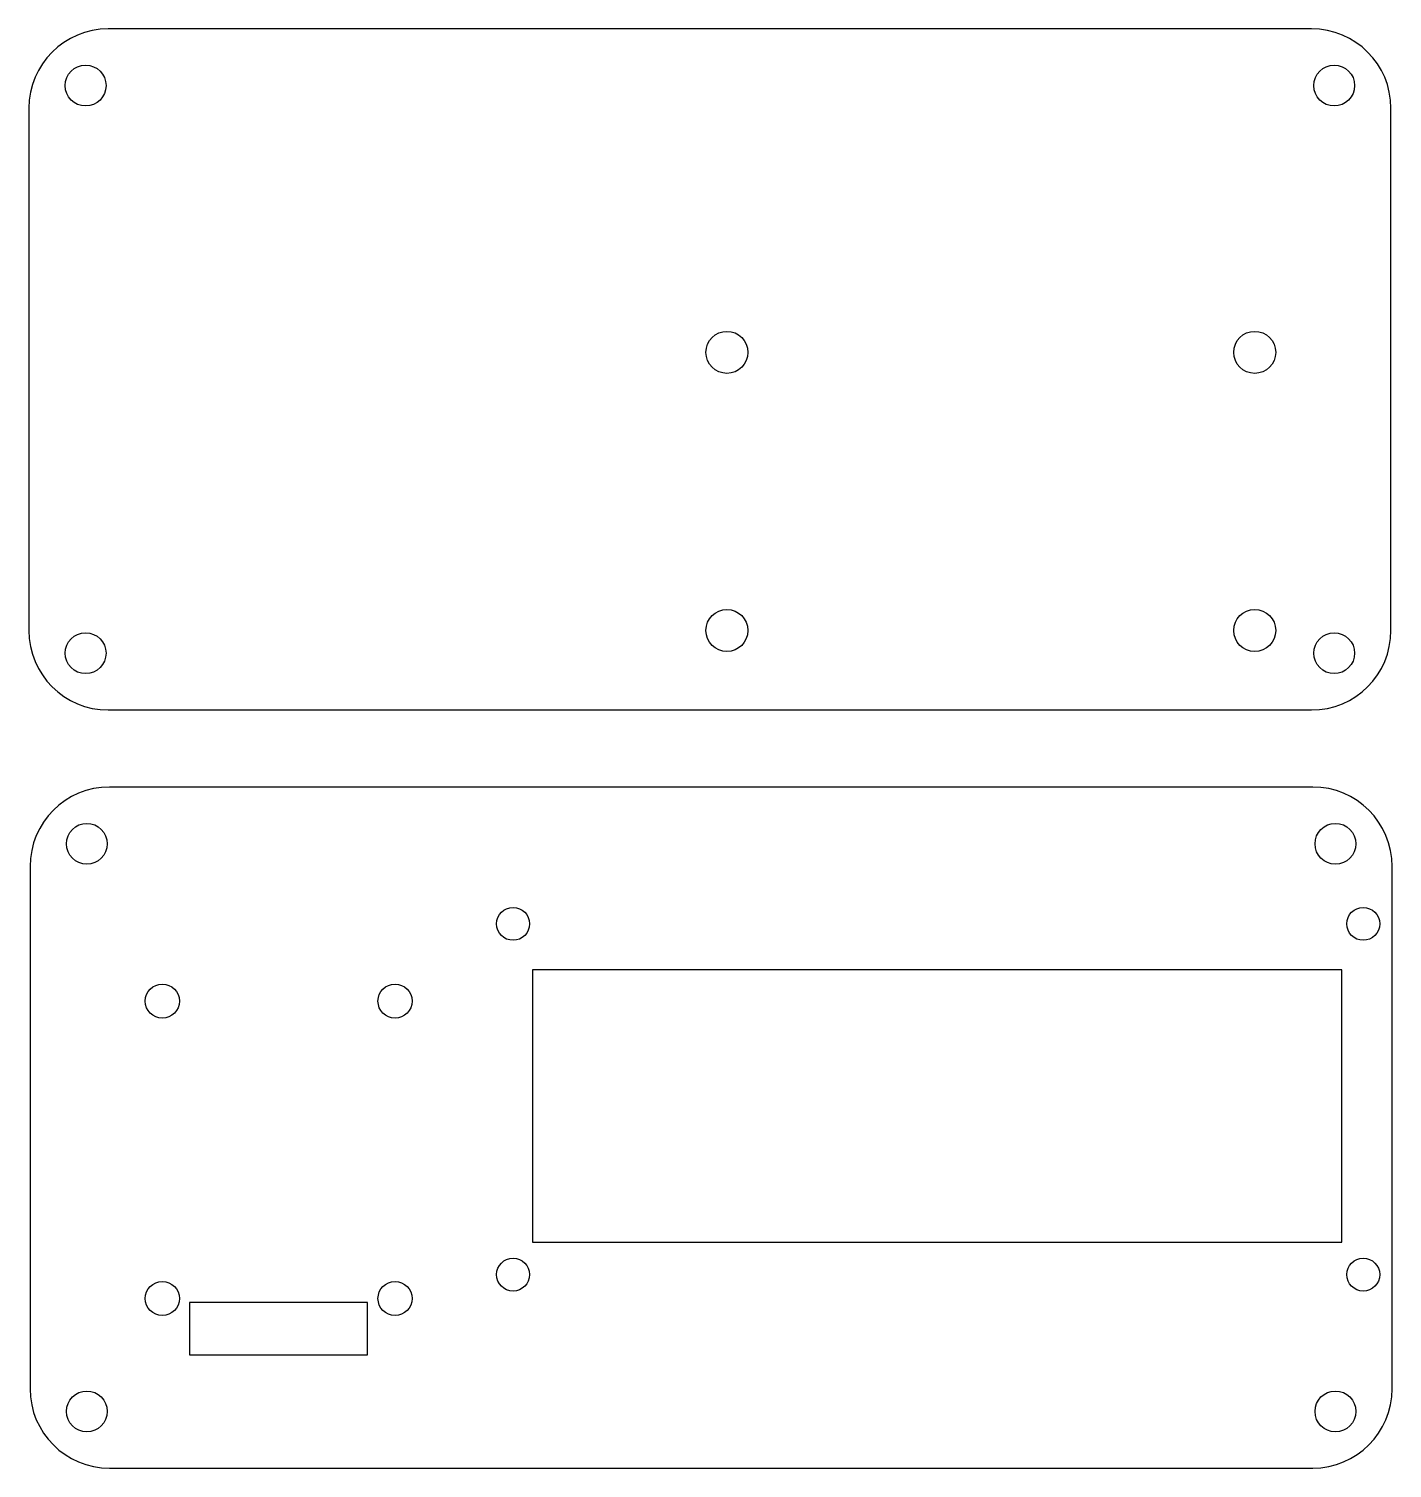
# Model space of a CAD drawing. Header units: millimetres. Extents: x -57 to 63, y -36 to 91.
import ezdxf

# ---------------------------------------------------------------- set-up
doc = ezdxf.new("R2010")
doc.units = ezdxf.units.MM

msp = doc.modelspace()

# ---------------------------------------------------------------- linework, layer by layer
at = {"color": 7, "linetype": 'Continuous', "lineweight": 25}
for p, q in [((55.98, 91.16), (-50.02, 91.16)), ((-57.02, 84.16), (-57.02, 38.16)), ((62.98, 38.16), (62.98, 84.16)), ((-50.02, 31.16), (55.98, 31.16)), ((56.09, 24.37), (-49.91, 24.37)), ((-56.91, 17.37), (-56.91, -28.63)), ((63.09, -28.63), (63.09, 17.37)), ((58.64, 8.27), (-12.66, 8.27)), ((-12.66, 8.27), (-12.66, -15.73)), ((58.64, -15.73), (58.64, 8.27)), ((-12.66, -15.73), (58.64, -15.73)), ((-27.18, -21.04), (-42.87, -21.04)), ((-42.87, -21.04), (-42.87, -25.63)), ((-27.18, -25.63), (-27.18, -21.04)), ((-42.87, -25.63), (-27.18, -25.63)), ((-49.91, -35.63), (56.09, -35.63))]:
    msp.add_line(p, q, dxfattribs=at)
for centre in [(-52.02, 86.16), (57.98, 86.16), (-52.02, 36.16), (57.98, 36.16), (-51.91, 19.37), (58.09, 19.37), (-51.91, -30.63), (58.09, -30.63)]:
    msp.add_circle(centre, 1.8)
for centre, radius in [((4.48, 62.66), 1.85), ((50.98, 62.66), 1.85), ((4.48, 38.16), 1.85), ((50.98, 38.16), 1.85), ((-14.36, 12.32), 1.45), ((60.54, 12.32), 1.45), ((-45.26, 5.52), 1.5), ((-24.76, 5.52), 1.5), ((-14.36, -18.58), 1.45), ((60.54, -18.58), 1.45), ((-45.26, -20.68), 1.5), ((-24.76, -20.68), 1.5)]:
    msp.add_circle(centre, radius, dxfattribs=at)
for centre, start, end in [((-50.02, 84.16), 90, 180), ((55.98, 84.16), 0, 90), ((-50.02, 38.16), 180, 270), ((55.98, 38.16), 270, 0), ((-49.91, 17.37), 90, 180), ((56.09, 17.37), 0, 90), ((-49.91, -28.63), 180, 270), ((56.09, -28.63), 270, 0)]:
    msp.add_arc(centre, 7, start, end, dxfattribs=at)

doc.saveas('drawing.dxf')
